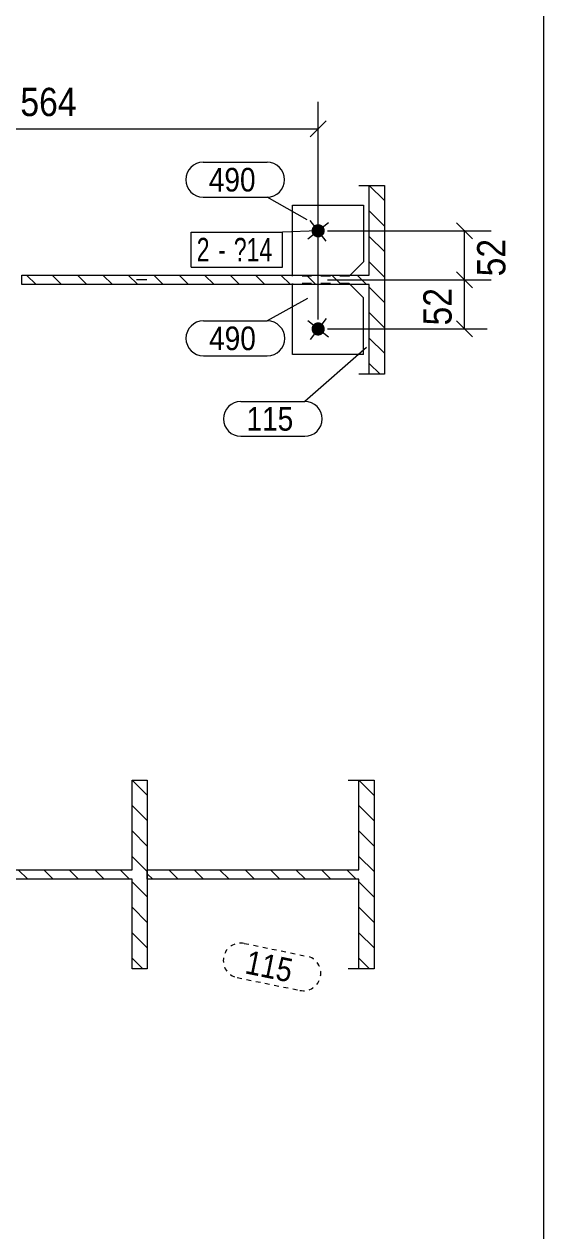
# Model space of a CAD drawing. Header units: millimetres. Extents: x 2 to 579, y 1 to 825.
# Drawn here: x 523.9 to 579, y 393.4 to 521.3 of the extents above; entities that cross this region are included whole.
import ezdxf

# ---------------------------------------------------------------- set-up
doc = ezdxf.new("R2010")
doc.units = ezdxf.units.MM
for name, pattern in [('XKITLINE00', [0]), ('XKITLINE01', [4, 1, -1, 1, -1]), ('XKITLINE03', [6, 3, -1, 1, -1]), ('XKITLINE04', [3, 0.5, -0.5, 0.5, -0.5, 0.5, -0.5])]:
    doc.linetypes.add(name, pattern=pattern)
for name, color, linetype, lineweight in [('Bolt', 3, 'Continuous', 0), ('BoltMark', 7, 'Continuous', 0), ('Dimensions', 7, 'Continuous', 0), ('DrawingSheet', 5, 'Continuous', 0), ('Part', 2, 'Continuous', 0), ('PartMark', 7, 'Continuous', 0)]:
    doc.layers.add(name, color=color, linetype=linetype, lineweight=lineweight)
doc.styles.add('ARIAL', font='ARIAL.TTF')
doc.styles.add('ARIAL_NARROW', font='ARIALN.TTF')

# ---------------------------------------------------------------- blocks, each defined once
blk = doc.blocks.new('*A1')
at = {"layer": 'Part', "color": 7, "linetype": 'XKITLINE00', "lineweight": 0}
for p, q in [((536.99, 439.59), (535.39, 441.19)), ((488.59, 439.5), (486.99, 441.1)), ((488.59, 436.81), (486.99, 438.41)), ((536.99, 436.9), (535.39, 438.5)), ((488.59, 434.11), (486.99, 435.71)), ((536.99, 434.21), (535.39, 435.81)), ((489.31, 430.69), (486.99, 433.02)), ((536.99, 431.51), (535.39, 433.11)), ((492.01, 430.69), (491.01, 431.69)), ((494.7, 430.69), (493.7, 431.69)), ((497.39, 430.69), (496.39, 431.69)), ((500.09, 430.69), (499.09, 431.69)), ((502.78, 430.69), (501.78, 431.69)), ((505.48, 430.69), (504.48, 431.69)), ((508.17, 430.69), (507.17, 431.69)), ((510.86, 430.69), (509.86, 431.69)), ((513.56, 430.69), (512.56, 431.69)), ((516.25, 430.69), (515.25, 431.69)), ((518.95, 430.69), (517.95, 431.69)), ((521.64, 430.69), (520.64, 431.69)), ((524.33, 430.69), (523.33, 431.69)), ((527.03, 430.69), (526.03, 431.69)), ((529.72, 430.69), (528.72, 431.69)), ((532.42, 430.69), (531.42, 431.69)), ((535.11, 430.69), (534.11, 431.69)), ((488.59, 428.72), (486.99, 430.32)), ((536.99, 428.82), (535.39, 430.42)), ((488.59, 426.03), (486.99, 427.63)), ((536.99, 426.12), (535.39, 427.72)), ((488.59, 423.34), (486.99, 424.94)), ((536.99, 423.43), (535.39, 425.03)), ((488.04, 421.19), (486.99, 422.24)), ((536.53, 421.19), (535.39, 422.34))]:
    blk.add_line(p, q, dxfattribs=at)
blk = doc.blocks.new('*A2')
at = {"layer": 'Part', "color": 7, "linetype": 'XKITLINE00', "lineweight": 0}
for p, q in [((561.01, 439.58), (559.4, 441.19)), ((559.4, 441.19), (559.4, 441.19)), ((561.01, 436.89), (559.4, 438.5)), ((561.01, 434.2), (559.4, 435.81)), ((561.01, 431.5), (559.4, 433.11)), ((537.57, 430.69), (536.99, 431.28)), ((540.26, 430.69), (539.26, 431.69)), ((542.96, 430.69), (541.96, 431.69)), ((545.65, 430.69), (544.65, 431.69)), ((548.35, 430.69), (547.35, 431.69)), ((551.04, 430.69), (550.04, 431.69)), ((553.74, 430.69), (552.74, 431.69)), ((556.43, 430.69), (555.43, 431.69)), ((559.12, 430.69), (558.12, 431.69)), ((561.01, 428.81), (559.4, 430.42)), ((561.01, 426.11), (559.4, 427.72)), ((561.01, 423.42), (559.4, 425.03)), ((560.54, 421.19), (559.4, 422.34))]:
    blk.add_line(p, q, dxfattribs=at)
blk = doc.blocks.new('*A8')
at = {"layer": 'Part', "color": 7, "linetype": 'XKITLINE00', "lineweight": 0}
for p, q in [((562.11, 502.59), (560.5, 504.2)), ((560.5, 504.2), (560.5, 504.2)), ((562.11, 499.89), (560.5, 501.5)), ((562.11, 497.2), (560.5, 498.81)), ((562.11, 494.5), (560.5, 496.11)), ((525.21, 493.7), (524.21, 494.7)), ((527.9, 493.7), (526.9, 494.7)), ((530.59, 493.7), (529.59, 494.7)), ((533.29, 493.7), (532.29, 494.7)), ((535.98, 493.7), (534.98, 494.7)), ((538.68, 493.7), (537.68, 494.7)), ((541.37, 493.7), (540.37, 494.7)), ((544.06, 493.7), (543.06, 494.7)), ((546.76, 493.7), (545.76, 494.7)), ((549.45, 493.7), (548.45, 494.7)), ((552.15, 493.7), (551.15, 494.7)), ((554.84, 493.7), (553.84, 494.7)), ((557.53, 493.7), (556.53, 494.7)), ((560.23, 493.7), (559.23, 494.7)), ((562.11, 491.81), (560.5, 493.42)), ((562.11, 489.12), (560.5, 490.73)), ((562.11, 486.42), (560.5, 488.03)), ((561.65, 484.2), (560.5, 485.34))]:
    blk.add_line(p, q, dxfattribs=at)
blk = doc.blocks.new('*A88')
at = {"layer": 'Part', "color": 2, "linetype": 'XKITLINE00', "lineweight": 0}
for p, q in [((486.99, 421.19), (486.99, 441.19)), ((486.99, 441.19), (488.59, 441.19)), ((488.59, 441.19), (488.59, 431.69)), ((535.39, 441.19), (536.99, 441.19)), ((535.39, 431.69), (535.39, 441.19)), ((536.99, 441.19), (536.99, 421.19)), ((488.59, 431.69), (535.39, 431.69)), ((535.39, 430.69), (488.59, 430.69)), ((488.59, 430.69), (488.59, 421.19)), ((535.39, 421.19), (535.39, 430.69)), ((488.59, 421.19), (486.99, 421.19)), ((536.99, 421.19), (535.39, 421.19))]:
    blk.add_line(p, q, dxfattribs=at)
at = {"layer": 'Part', "color": 7, "linetype": 'XKITLINE03', "lineweight": 0}
for p, q in [((511.99, 421.19), (511.99, 441.19)), ((521.99, 431.19), (501.99, 431.19))]:
    blk.add_line(p, q, dxfattribs=at)
blk = doc.blocks.new('*A91')
at = {"layer": 'Part', "color": 2, "linetype": 'XKITLINE00', "lineweight": 0}
for p, q in [((558.28, 441.19), (561.01, 441.19)), ((559.4, 431.69), (559.4, 441.19)), ((561.01, 441.19), (561.01, 421.19)), ((536.99, 430.69), (536.99, 431.69)), ((536.99, 431.69), (536.99, 431.69)), ((536.99, 431.69), (559.4, 431.69)), ((559.4, 430.69), (536.99, 430.69)), ((559.4, 421.19), (559.4, 430.69)), ((561.01, 421.19), (558.28, 421.19))]:
    blk.add_line(p, q, dxfattribs=at)
blk = doc.blocks.new('*A114')
at = {"layer": 'Bolt'}
blk.add_hatch(color=3, dxfattribs=at).paths.add_polyline_path([(554.52, 498.99), (554.5, 499.02), (554.48, 499.05), (554.46, 499.08), (554.45, 499.11), (554.44, 499.15), (554.43, 499.18), (554.42, 499.21), (554.41, 499.24), (554.4, 499.28), (554.4, 499.31), (554.39, 499.35), (554.39, 499.38), (554.39, 499.41), (554.39, 499.45), (554.4, 499.48), (554.4, 499.52), (554.41, 499.55), (554.42, 499.58), (554.43, 499.62), (554.44, 499.65), (554.45, 499.68), (554.47, 499.71), (554.48, 499.74), (554.5, 499.77), (554.52, 499.8), (554.54, 499.83), (554.56, 499.85), (554.58, 499.88), (554.61, 499.9), (554.63, 499.93), (554.66, 499.95), (554.69, 499.97), (554.72, 499.99), (554.75, 500.01), (554.78, 500.02), (554.81, 500.04), (554.84, 500.05), (554.87, 500.06), (554.91, 500.07), (554.94, 500.08), (554.97, 500.09), (555.01, 500.09), (555.04, 500.09), (555.07, 500.1), (555.11, 500.1), (555.14, 500.09), (555.18, 500.09), (555.21, 500.09), (555.25, 500.08), (555.28, 500.07), (555.31, 500.06), (555.34, 500.05), (555.38, 500.04), (555.41, 500.02), (555.44, 500), (555.47, 499.99), (555.49, 499.97), (555.52, 499.95), (555.55, 499.93), (555.57, 499.9), (555.6, 499.88), (555.62, 499.85), (555.64, 499.83), (555.66, 499.8), (555.68, 499.77), (555.7, 499.74), (555.72, 499.71), (555.73, 499.68), (555.74, 499.65), (555.76, 499.61), (555.77, 499.58), (555.77, 499.55), (555.78, 499.51), (555.79, 499.48), (555.79, 499.45), (555.79, 499.41), (555.79, 499.38), (555.79, 499.34), (555.79, 499.31), (555.78, 499.28), (555.77, 499.24), (555.76, 499.21), (555.75, 499.18), (555.74, 499.14), (555.73, 499.11), (555.72, 499.08), (555.7, 499.05), (555.68, 499.02), (555.66, 498.99), (555.64, 498.96), (555.62, 498.94), (555.6, 498.91), (555.57, 498.89), (555.55, 498.87), (555.52, 498.84), (555.49, 498.82), (555.46, 498.8), (555.43, 498.79), (555.4, 498.77), (555.37, 498.76), (555.34, 498.74), (555.31, 498.73), (555.28, 498.72), (555.24, 498.71), (555.21, 498.71), (555.18, 498.7), (555.14, 498.7), (555.11, 498.7), (555.07, 498.7), (555.04, 498.7), (555, 498.7), (554.97, 498.71), (554.94, 498.71), (554.9, 498.72), (554.87, 498.73), (554.84, 498.74), (554.81, 498.76), (554.77, 498.77), (554.74, 498.79), (554.72, 498.81), (554.69, 498.82), (554.66, 498.85), (554.63, 498.87), (554.61, 498.89), (554.58, 498.91), (554.56, 498.94), (554.54, 498.97)], flags=17)
at = {"layer": 'Bolt', "color": 3, "linetype": 'XKITLINE00', "lineweight": 0}
for p, q in [((553.99, 498.54), (556.2, 500.26)), ((555.95, 498.29), (554.23, 500.5))]:
    blk.add_line(p, q, dxfattribs=at)
blk = doc.blocks.new('*A115')
at = {"layer": 'Bolt'}
blk.add_hatch(color=3, dxfattribs=at).paths.add_polyline_path([(555.62, 488.54), (555.6, 488.51), (555.57, 488.49), (555.55, 488.47), (555.52, 488.45), (555.49, 488.42), (555.47, 488.41), (555.44, 488.39), (555.41, 488.37), (555.38, 488.36), (555.34, 488.34), (555.31, 488.33), (555.28, 488.32), (555.25, 488.31), (555.21, 488.31), (555.18, 488.3), (555.14, 488.3), (555.11, 488.3), (555.07, 488.3), (555.04, 488.3), (555.01, 488.3), (554.97, 488.31), (554.94, 488.31), (554.91, 488.32), (554.87, 488.33), (554.84, 488.34), (554.81, 488.36), (554.78, 488.37), (554.75, 488.39), (554.72, 488.4), (554.69, 488.42), (554.66, 488.44), (554.63, 488.47), (554.61, 488.49), (554.58, 488.51), (554.56, 488.54), (554.54, 488.56), (554.52, 488.59), (554.5, 488.62), (554.48, 488.65), (554.47, 488.68), (554.45, 488.71), (554.44, 488.74), (554.43, 488.78), (554.42, 488.81), (554.41, 488.84), (554.4, 488.88), (554.4, 488.91), (554.39, 488.94), (554.39, 488.98), (554.39, 489.01), (554.39, 489.05), (554.4, 489.08), (554.4, 489.11), (554.41, 489.15), (554.42, 489.18), (554.43, 489.21), (554.44, 489.25), (554.45, 489.28), (554.46, 489.31), (554.48, 489.34), (554.5, 489.37), (554.52, 489.4), (554.54, 489.43), (554.56, 489.45), (554.58, 489.48), (554.61, 489.5), (554.63, 489.53), (554.66, 489.55), (554.69, 489.57), (554.72, 489.59), (554.74, 489.6), (554.77, 489.62), (554.81, 489.64), (554.84, 489.65), (554.87, 489.66), (554.9, 489.67), (554.94, 489.68), (554.97, 489.69), (555, 489.69), (555.04, 489.69), (555.07, 489.7), (555.11, 489.7), (555.14, 489.69), (555.18, 489.69), (555.21, 489.69), (555.24, 489.68), (555.28, 489.67), (555.31, 489.66), (555.34, 489.65), (555.37, 489.64), (555.4, 489.62), (555.43, 489.61), (555.46, 489.59), (555.49, 489.57), (555.52, 489.55), (555.55, 489.53), (555.57, 489.5), (555.6, 489.48), (555.62, 489.45), (555.64, 489.43), (555.66, 489.4), (555.68, 489.37), (555.7, 489.34), (555.72, 489.31), (555.73, 489.28), (555.74, 489.25), (555.75, 489.22), (555.76, 489.18), (555.77, 489.15), (555.78, 489.12), (555.79, 489.08), (555.79, 489.05), (555.79, 489.01), (555.79, 488.98), (555.79, 488.95), (555.79, 488.91), (555.78, 488.88), (555.77, 488.84), (555.77, 488.81), (555.76, 488.78), (555.74, 488.75), (555.73, 488.71), (555.72, 488.68), (555.7, 488.65), (555.68, 488.62), (555.66, 488.59), (555.64, 488.57)], flags=17)
at = {"layer": 'Bolt', "color": 3, "linetype": 'XKITLINE00', "lineweight": 0}
for p, q in [((556.2, 488.14), (553.99, 489.86)), ((555.95, 490.1), (554.23, 487.89))]:
    blk.add_line(p, q, dxfattribs=at)
blk = doc.blocks.new('*A118')
at = {"layer": 'Part', "color": 2, "linetype": 'XKITLINE00', "lineweight": 0}
for p, q in [((552.39, 494.7), (552.39, 502.1)), ((552.39, 502.1), (559.89, 502.1)), ((559.89, 502.1), (559.89, 496.1)), ((559.89, 496.1), (558.49, 494.7))]:
    blk.add_line(p, q, dxfattribs=at)
at = {"layer": 'Part', "color": 7, "linetype": 'XKITLINE01', "lineweight": 0}
for p, q in [((552.39, 494.6), (552.39, 494.7)), ((558.39, 494.6), (552.39, 494.6)), ((558.49, 494.7), (558.39, 494.6))]:
    blk.add_line(p, q, dxfattribs=at)
blk = doc.blocks.new('*A119')
at = {"layer": 'Part', "color": 7, "linetype": 'XKITLINE01', "lineweight": 0}
for p, q in [((558.39, 493.8), (552.39, 493.8)), ((552.39, 493.7), (552.39, 493.8)), ((552.39, 493.8), (552.39, 493.7)), ((558.49, 493.7), (558.39, 493.8))]:
    blk.add_line(p, q, dxfattribs=at)
at = {"layer": 'Part', "color": 2, "linetype": 'XKITLINE00', "lineweight": 0}
for p, q in [((552.39, 486.3), (552.39, 493.7)), ((559.89, 492.3), (558.49, 493.7)), ((559.89, 486.3), (559.89, 492.3)), ((559.89, 486.3), (552.39, 486.3))]:
    blk.add_line(p, q, dxfattribs=at)
blk = doc.blocks.new('*A122')
at = {"layer": 'Part', "color": 2, "linetype": 'XKITLINE00', "lineweight": 0}
for p, q in [((559.39, 504.2), (562.11, 504.2)), ((560.5, 494.7), (560.5, 504.2)), ((562.11, 504.2), (562.11, 484.2)), ((523.69, 493.7), (523.69, 494.7)), ((523.69, 494.7), (523.69, 494.7)), ((523.69, 494.7), (560.5, 494.7)), ((560.5, 493.7), (523.69, 493.7)), ((560.5, 484.2), (560.5, 493.7)), ((562.11, 484.2), (559.39, 484.2))]:
    blk.add_line(p, q, dxfattribs=at)
at = {"layer": 'Part', "color": 7, "linetype": 'XKITLINE03', "lineweight": 0}
blk.add_line((536.96, 494.2), (535.84, 494.2), dxfattribs=at)
blk = doc.blocks.new('*A123')
at = {"layer": 'DrawingSheet', "color": 5, "linetype": 'XKITLINE00', "lineweight": 0}
blk.add_line((579, 5), (579, 825), dxfattribs=at)
blk = doc.blocks.new('*A255')
at = {"layer": 'PartMark', "color": 7, "linetype": 'XKITLINE04', "lineweight": 0}
for p, q in [((547.26, 423.9), (553.89, 422.54)), ((546.52, 420.27), (553.15, 418.92))]:
    blk.add_line(p, q, dxfattribs=at)
for centre, start, end in [((546.89, 422.08), 78.4705, 258.4705), ((553.52, 420.73), 258.4705, 78.4705)]:
    blk.add_arc(centre, 1.85, start, end, dxfattribs=at)
at = {"layer": 'PartMark', "color": 3, "style": 'ARIAL', "width": 0.85}
blk.add_text('115', height=2.5, rotation=-11.5279, dxfattribs=at).set_placement((547.23, 420.74))
blk = doc.blocks.new('*A298')
at = {"layer": 'Dimensions', "color": 7, "linetype": 'XKITLINE00', "lineweight": 0}
for p, q in [((498.69, 500.4), (498.69, 513.05)), ((555.09, 490), (555.09, 513.05)), ((499.54, 511.04), (497.84, 509.35)), ((498.69, 510.2), (555.09, 510.2)), ((555.94, 511.04), (554.24, 509.35))]:
    blk.add_line(p, q, dxfattribs=at)
at = {"layer": 'Dimensions', "color": 3}
for p in [(498.69, 510.2), (555.09, 510.2)]:
    blk.add_point(p, dxfattribs=at)
at = {"layer": 'Dimensions', "color": 3, "style": 'ARIAL', "width": 0.85}
blk.add_text('564', height=3, dxfattribs=at).set_placement((523.55, 511.55))
blk = doc.blocks.new('*A299')
at = {"layer": 'Dimensions', "color": 7, "linetype": 'XKITLINE00', "lineweight": 0}
for p, q in [((569.73, 495.04), (571.43, 493.35)), ((556.09, 494.2), (572.98, 494.2)), ((570.58, 489), (570.58, 494.2)), ((569.73, 489.84), (571.43, 488.15)), ((556.09, 489), (572.98, 489))]:
    blk.add_line(p, q, dxfattribs=at)
at = {"layer": 'Dimensions', "color": 3}
for p in [(570.58, 494.2), (570.58, 489)]:
    blk.add_point(p, dxfattribs=at)
at = {"layer": 'Dimensions', "color": 3, "style": 'ARIAL', "width": 0.85}
blk.add_text('52', height=3, rotation=90.0002, dxfattribs=at).set_placement((569.23, 489.37))
blk = doc.blocks.new('*A300')
at = {"layer": 'Dimensions', "color": 7, "linetype": 'XKITLINE00', "lineweight": 0}
for p, q in [((569.73, 500.24), (571.43, 498.55)), ((556.09, 499.4), (573.43, 499.4)), ((570.58, 494.2), (570.58, 499.4)), ((569.73, 495.04), (571.43, 493.35)), ((556.09, 494.2), (573.43, 494.2))]:
    blk.add_line(p, q, dxfattribs=at)
at = {"layer": 'Dimensions', "color": 3}
for p in [(570.58, 499.4), (570.58, 494.2)]:
    blk.add_point(p, dxfattribs=at)
at = {"layer": 'Dimensions', "color": 3, "style": 'ARIAL', "width": 0.85}
blk.add_text('52', height=3, rotation=90.0002, dxfattribs=at).set_placement((574.93, 494.57))
blk = doc.blocks.new('*A304')
at = {"layer": 'BoltMark', "color": 7, "linetype": 'XKITLINE00', "lineweight": 0}
for p, q in [((541.63, 499.25), (551.32, 499.25)), ((541.63, 495.55), (541.63, 499.25)), ((555.09, 499.4), (551.32, 499.25)), ((551.32, 495.55), (551.32, 499.25)), ((541.63, 495.55), (551.32, 495.55))]:
    blk.add_line(p, q, dxfattribs=at)
at = {"layer": 'BoltMark', "color": 3, "style": 'ARIAL_NARROW', "width": 0.85}
for s, p in [('2', (542.23, 496.15)), ('?14', (546.16, 496.15)), ('-', (544.5, 496.15))]:
    blk.add_text(s, height=2.5, dxfattribs=at).set_placement(p)
blk = doc.blocks.new('*A305')
at = {"layer": 'PartMark', "color": 7, "linetype": 'XKITLINE00', "lineweight": 0}
for p, q in [((560.2, 487.03), (553.67, 481.32)), ((546.9, 481.32), (553.67, 481.32)), ((546.9, 477.62), (553.67, 477.62))]:
    blk.add_line(p, q, dxfattribs=at)
for centre, start, end in [((546.9, 479.47), 90, 270), ((553.67, 479.47), 270, 90)]:
    blk.add_arc(centre, 1.85, start, end, dxfattribs=at)
at = {"layer": 'PartMark', "color": 3, "style": 'ARIAL', "width": 0.85}
blk.add_text('115', height=2.5, dxfattribs=at).set_placement((547.5, 478.22))
blk = doc.blocks.new('*A308')
at = {"layer": 'PartMark', "color": 7, "linetype": 'XKITLINE00', "lineweight": 0}
for p, q in [((553.95, 492.24), (549.7, 489.85)), ((542.94, 489.85), (549.7, 489.85)), ((542.94, 486.15), (549.7, 486.15))]:
    blk.add_line(p, q, dxfattribs=at)
for centre, start, end in [((542.94, 488), 90, 270), ((549.7, 488), 270, 90)]:
    blk.add_arc(centre, 1.85, start, end, dxfattribs=at)
at = {"layer": 'PartMark', "color": 3, "style": 'ARIAL', "width": 0.85}
blk.add_text('490', height=2.5, dxfattribs=at).set_placement((543.54, 486.75))
blk = doc.blocks.new('*A309')
at = {"layer": 'PartMark', "color": 7, "linetype": 'XKITLINE00', "lineweight": 0}
for p, q in [((542.91, 506.66), (549.68, 506.66)), ((542.91, 502.96), (549.68, 502.96)), ((553.92, 500.57), (549.68, 502.96))]:
    blk.add_line(p, q, dxfattribs=at)
for centre, start, end in [((542.91, 504.81), 90, 270), ((549.68, 504.81), 270, 90)]:
    blk.add_arc(centre, 1.85, start, end, dxfattribs=at)
at = {"layer": 'PartMark', "color": 3, "style": 'ARIAL', "width": 0.85}
blk.add_text('490', height=2.5, dxfattribs=at).set_placement((543.51, 503.56))

msp = doc.modelspace()

# ---------------------------------------------------------------- block references
at = {"lineweight": 0}
for name in ['*A123', '*A298', '*A309', '*A122', '*A8', '*A118', '*A114', '*A300', '*A304', '*A299', '*A119', '*A308', '*A115', '*A305', '*A1', '*A88', '*A2', '*A91', '*A255']:
    msp.add_blockref(name, (0, 0), dxfattribs=at)

doc.saveas('drawing.dxf')
